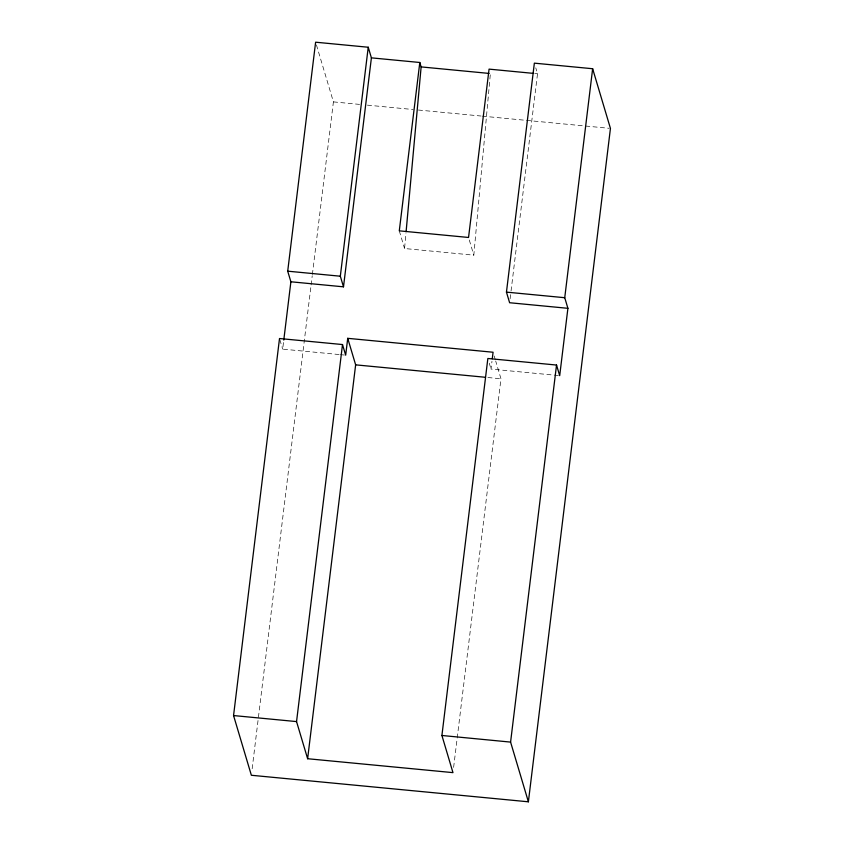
<?xml version="1.0" encoding="UTF-8"?>
<svg xmlns="http://www.w3.org/2000/svg" width="844" height="844" viewBox="0 0 844 844"><rect width="100%" height="100%" fill="white"/><g stroke="black" fill="none" stroke-linecap="round" stroke-linejoin="round"><path stroke-width="0.63" stroke-dasharray="4.22 3.17" d="M490.269 74.852L473.811 255.162L404.561 248.526L405.985 232.849M339.109 354.533L282.677 349.131L283.626 341.356M252.156 768.736L310.951 286.253M311.109 284.945L312.227 275.788M312.385 274.479L333.412 101.881L315.614 42.2M558.401 375.527L491.018 369.081L491.968 361.306M510.092 298.808L510.894 292.256M511.053 290.948L537.522 73.766L535.771 67.868M453.618 767.396L500.977 378.777L495.713 361.084M333.412 101.881L359.544 104.392M367.393 105.141L413.127 109.52M418.35 110.026L481.069 116.029M482.378 116.155L584.301 125.914M585.609 126.041L609.136 128.288M340.427 354.659L344.363 355.039M487.885 377.521L500.977 378.777M534.906 73.523L537.522 73.766M469.296 240.002L473.811 255.162M494.204 356.031L495.333 359.818M489.267 363.194L491.018 369.081M399.286 230.845L404.561 248.526M279.86 339.699L282.677 349.131"/><path stroke-width="1.27" d="M406.112 231.541L421.135 66.908L419.806 62.488L371.402 57.856L368.237 47.243L315.614 42.2L287.709 271.177L290.885 281.78L283.784 340.058M342.506 344.552L296.55 721.588L307.627 758.724L452.975 772.629L441.908 735.483L487.853 358.478L556.534 365.051L559.699 375.654L567.906 308.313L509.618 302.732L506.453 292.129L534.357 63.152L592.646 68.733L610.444 128.415L528.386 801.8L251.364 775.267L233.556 715.554L279.512 338.518L342.506 344.552L345.671 355.166L347.728 338.328L493.075 352.243L492.284 358.721M290.885 281.78L343.497 286.823L340.322 276.21L368.237 47.243M343.497 286.823L371.402 57.856M307.627 758.724L355.641 364.851L347.728 338.328M419.806 62.488L399.286 230.845L468.547 237.47L489.066 69.124L533.598 73.396M528.386 801.8L510.588 742.098L556.534 365.051M567.906 308.313L564.741 297.71L592.646 68.733M421.135 66.908L489.087 73.417M287.709 271.177L340.322 276.21M506.453 292.129L564.741 297.71M355.641 364.851L485.268 377.268M233.556 715.554L296.55 721.588M441.908 735.483L510.588 742.098"/></g></svg>
